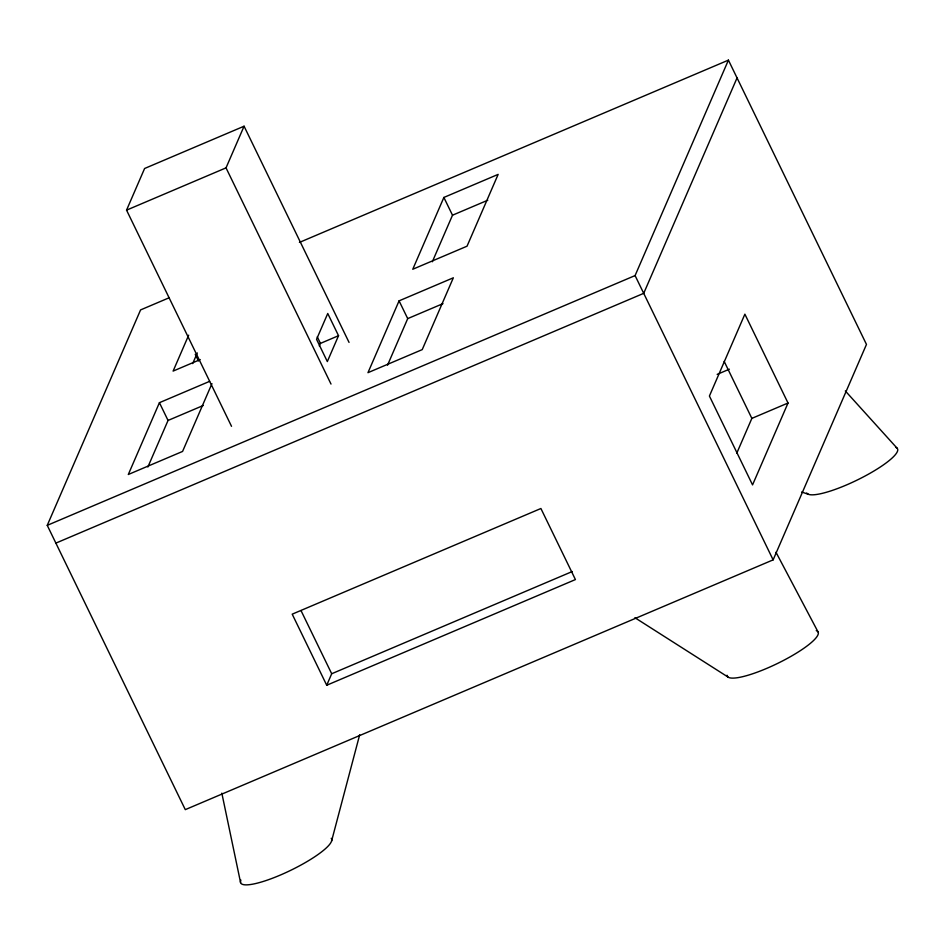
<?xml version="1.0" encoding="UTF-8"?>
<svg xmlns="http://www.w3.org/2000/svg" width="945" height="945" viewBox="0 0 945 945"><rect width="100%" height="100%" fill="white"/><g stroke="black" fill="none" stroke-linecap="round" stroke-linejoin="round"><path stroke-width="1.42" d="M331.601 840.979L359.679 734.773M231.525 426.325L126.547 210.144L144.597 168.493L244.07 126.217L349.048 342.409M299.423 242.416L728.418 60.137L866.47 344.429L773.128 559.865L185.291 809.641L47.25 525.349L140.581 309.913L169.096 297.793M126.547 210.144L226.032 167.867L244.07 126.217M209.613 381.355L159.422 402.688L128.307 474.496L182.574 451.438L211.952 383.623M188.669 335.18L173.112 371.09L200.245 359.561M147.881 466.995L168.045 420.454L203.317 405.464M192.685 363.589L197.292 352.946M319.327 345.964L320.449 343.389L338.534 335.699L327.75 313.492L316.551 339.338L327.336 361.557L338.534 335.699M399.073 300.853L367.971 372.673L422.226 349.615L453.34 277.795L399.073 300.853L407.708 318.619L387.544 365.172M443.878 197.446L412.764 269.254L467.031 246.196L498.145 174.388L443.878 197.446L452.501 215.212L432.337 261.753M326.722 685.243L575.422 579.568L540.906 508.505L292.206 614.167L326.722 685.243L331.695 673.75L572.28 571.524M47.25 525.349L635.087 275.574L728.418 60.137M737.053 77.903L643.71 293.34L55.873 543.115M736.734 453.281L751.854 418.387L788.024 403.019L744.884 314.177L709.411 396.049L752.551 484.891L788.024 403.019M452.501 215.212L487.774 200.222M407.708 318.619L442.981 303.64M717.172 374.374L729.375 369.188M801.667 491.991L808.566 494.365M634.91 617.711L728.04 677.057M845.326 390.958L897.183 448.296M775.975 552.234L818.086 632.004M724.165 361.368L751.854 418.387M635.087 275.574L773.128 559.865M317.272 336.857L320.449 343.389M226.032 167.867L331.01 384.06M195.237 354.328L198.462 360.966M301.018 610.576L331.695 673.75M159.422 402.688L168.045 420.454M221.827 793.162L240.562 882.524M331.211 838.321A50.487 10.501 -25.9 0 1 286.607 872.27A50.487 10.501 -25.9 0 1 240.904 880.09M895.659 447.339A50.487 10.501 -25.9 0 1 861.486 477.898A50.487 10.501 -25.9 0 1 806.735 492.983M816.256 630.622A50.487 10.501 -25.9 0 1 779.885 662.291A50.487 10.501 -25.9 0 1 727.059 675.238"/></g></svg>
